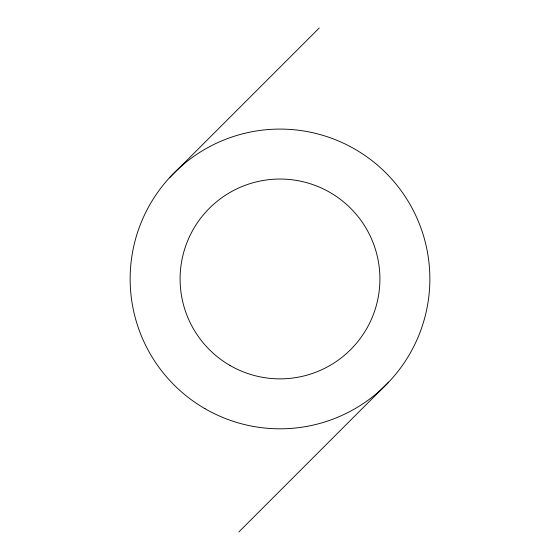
<?xml version="1.0" encoding="UTF-8"?>
<svg xmlns="http://www.w3.org/2000/svg" width="560" height="560" viewBox="0 0 560 560"><rect width="100%" height="100%" fill="white"/><g stroke="black" fill="none" stroke-linecap="round" stroke-linejoin="round"><path stroke-width="0.84" d="M169.365 177.863L319.228 28M238.819 532L388.682 382.137M205.072 408.737A149.863 149.863 0 0 0 429.863 278.95A149.863 149.863 0 0 0 205.072 149.17A149.863 149.863 0 0 0 205.072 408.737M230.048 365.477A99.911 99.911 0 0 0 379.911 278.95A99.911 99.911 0 0 0 230.048 192.43A99.911 99.911 0 0 0 230.048 365.477"/></g></svg>
